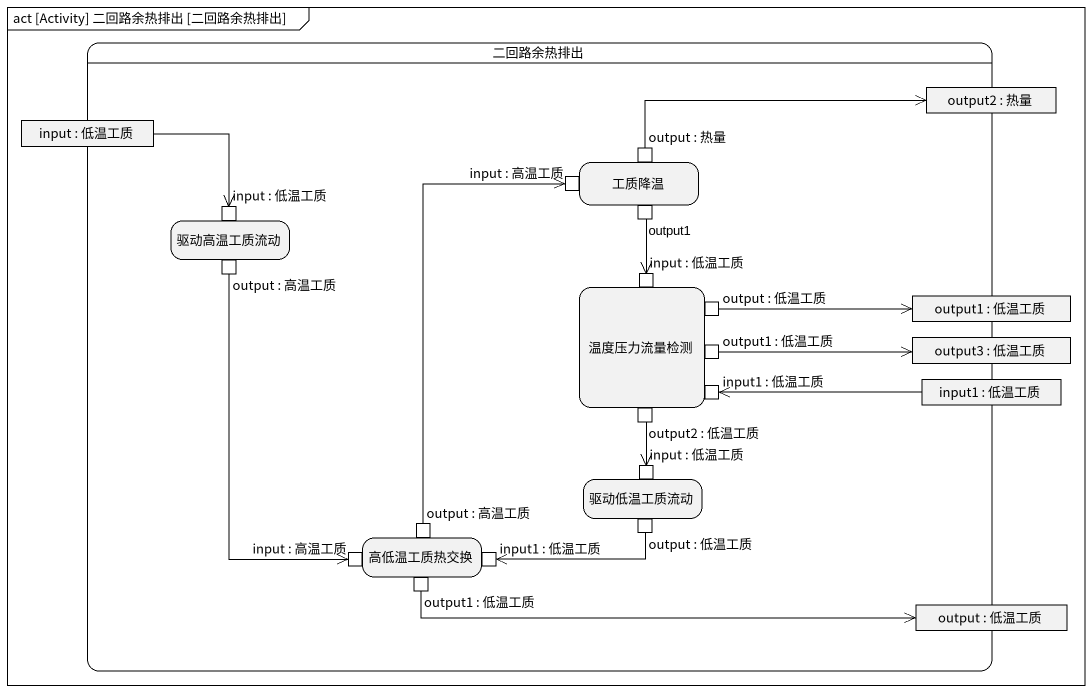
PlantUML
@startuml
mainframe act [Activity] 二回路余热排出 [二回路余热排出]
hide empty description
state 二回路余热排出 {
  state "output2 : 热量" as output2 <<object>>
  state "input : 低温工质" as input <<object>>
  state 工质降温 {
    state "output : 热量" as output_热量 <<outputPin>>
    state "input : 高温工质" as input_高温工质 <<inputPin>>
    state output1 <<outputPin>>
  }
  state 驱动高温工质流动 {
    state "input : 低温工质" as input_低温工质 <<inputPin>>
    state "output : 高温工质" as output_高温工质 <<outputPin>>
  }
  state 温度压力流量检测 {
    state "input : 低温工质" as input_低温工质_2 <<inputPin>>
    state "output : 低温工质" as output_低温工质 <<outputPin>>
    state "output1 : 低温工质" as output1_低温工质 <<outputPin>>
    state "input1 : 低温工质" as input1_低温工质 <<inputPin>>
    state "output2 : 低温工质" as output2_低温工质 <<outputPin>>
  }
  state "output1 : 低温工质" as output1_2 <<object>>
  state "output3 : 低温工质" as output3 <<object>>
  state "input1 : 低温工质" as input1 <<object>>
  state 驱动低温工质流动 {
    state "input : 低温工质" as input_低温工质_3 <<inputPin>>
    state "output : 低温工质" as output_低温工质_2 <<outputPin>>
  }
  state 高低温工质热交换 {
    state "output : 高温工质" as output_高温工质_2 <<outputPin>>
    state "input : 高温工质" as input_高温工质_2 <<inputPin>>
    state "output1 : 低温工质" as output1_低温工质_2 <<outputPin>>
    state "input1 : 低温工质" as input1_低温工质_2 <<inputPin>>
  }
  state "output : 低温工质" as output <<object>>
}
input -right-> input_低温工质
output_热量 -right-> output2
output1 --> input_低温工质_2
output_高温工质 --> input_高温工质_2
output_低温工质 -right-> output1_2
output1_低温工质 -right-> output3
input1 -left-> input1_低温工质
output2_低温工质 --> input_低温工质_3
output_高温工质_2 -up-> input_高温工质
output_低温工质_2 -left-> input1_低温工质_2
output1_低温工质_2 -right-> output
@enduml
